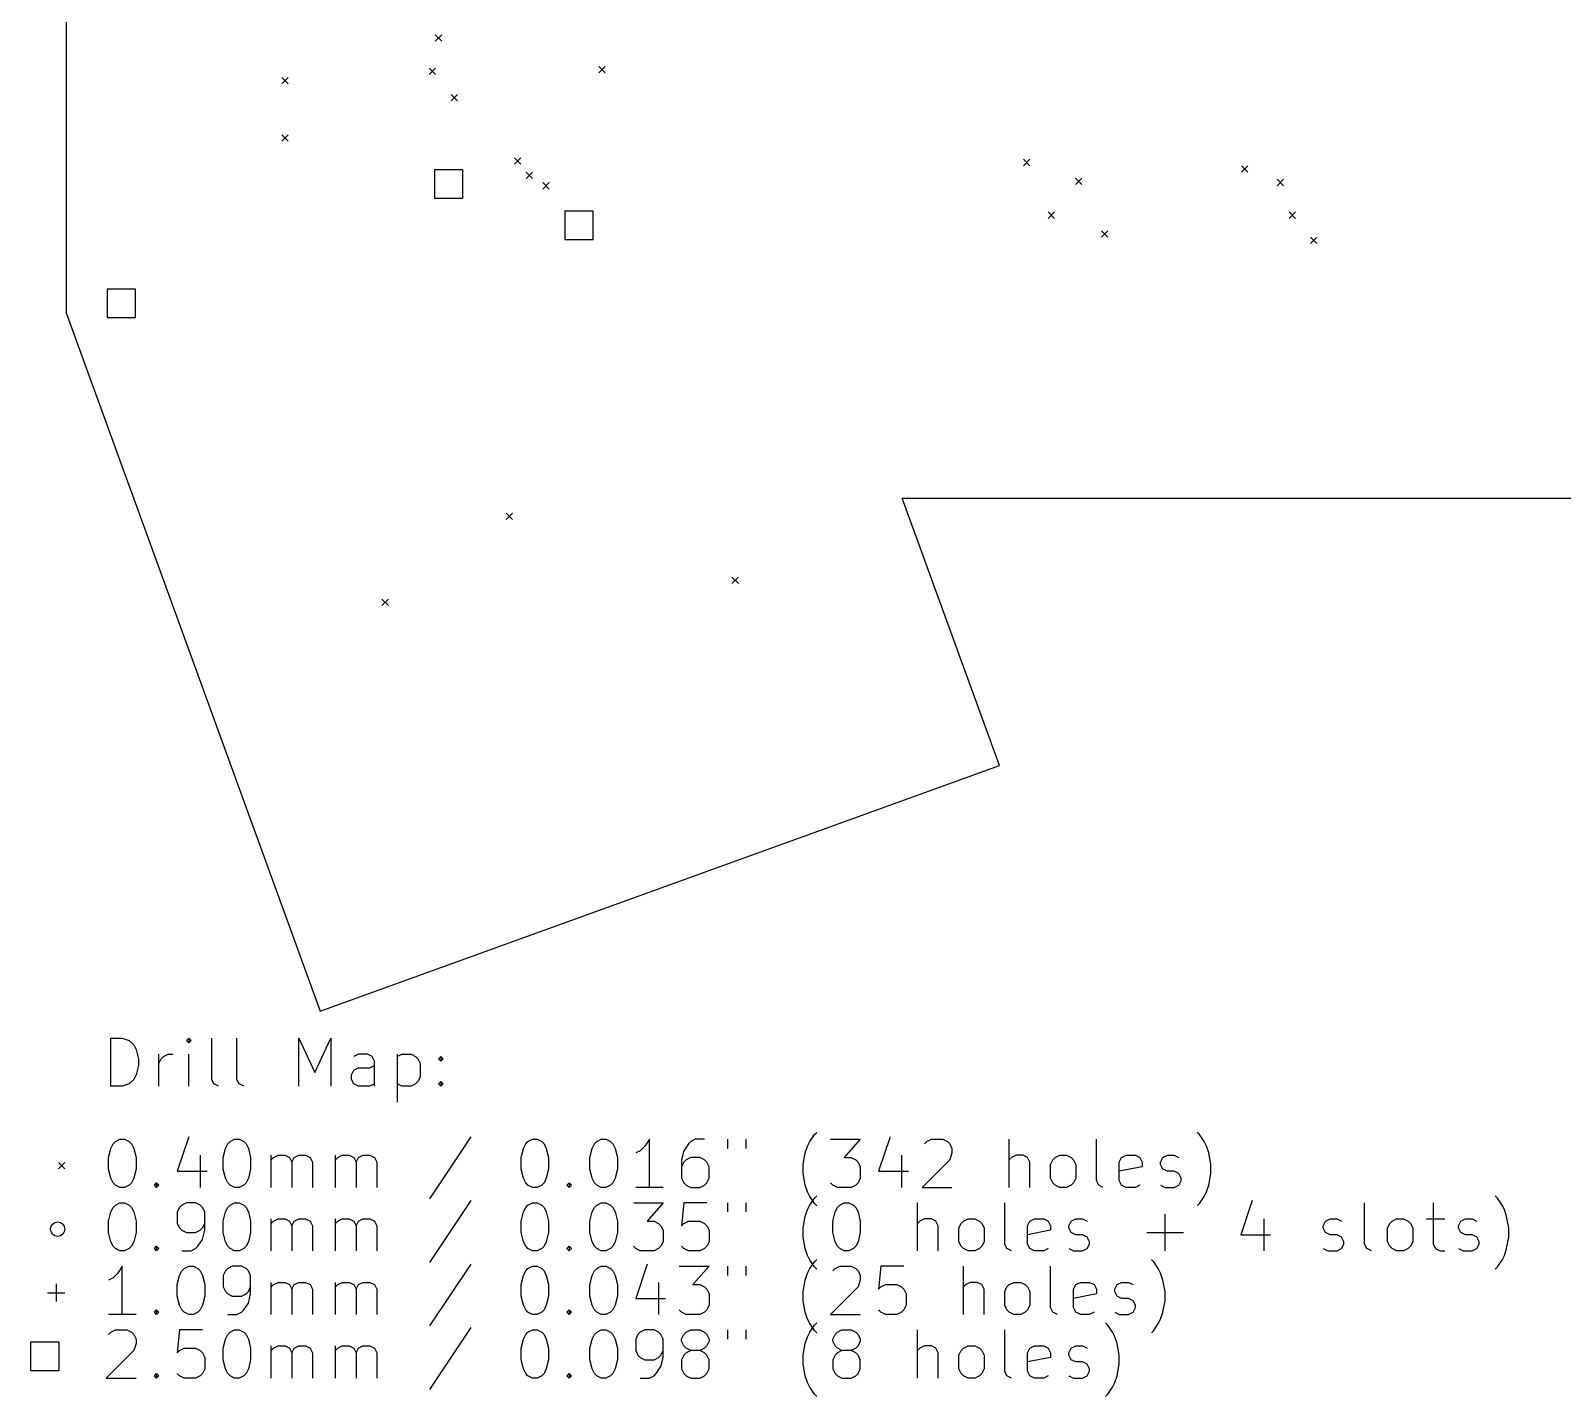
# Model space of a CAD drawing. Extents: x 199 to 391, y -185 to -14.
# Drawn here: x 199.2 to 294.6, y -184.6 to -99.5 of the extents above; entities that cross this region are included whole.
import ezdxf

# ---------------------------------------------------------------- set-up
doc = ezdxf.new("R2010")
doc.units = 0
doc.layers.add('BLACK', color=7, linetype='CONTINUOUS')

msp = doc.modelspace()

# ---------------------------------------------------------------- linework, layer by layer
at = {"layer": 'BLACK', "linetype": 'CONTINUOUS'}
for p, q in [((201.375, -14.4), (201.375, -117.04)), ((224.388, -99.7087), (224.788, -100.109)), ((224.788, -99.7087), (224.388, -100.109)), ((223.999, -101.781), (224.399, -102.181)), ((224.399, -101.781), (223.999, -102.181)), ((234.572, -101.679), (234.972, -102.079)), ((234.972, -101.679), (234.572, -102.079)), ((214.826, -102.367), (215.226, -102.767)), ((215.226, -102.367), (214.826, -102.767)), ((225.378, -103.431), (225.778, -103.831)), ((225.778, -103.431), (225.378, -103.831)), ((214.824, -105.947), (215.224, -106.347)), ((215.224, -105.947), (214.824, -106.347)), ((229.323, -107.376), (229.723, -107.776)), ((229.723, -107.376), (229.323, -107.776)), ((261.052, -107.468), (261.452, -107.868)), ((261.452, -107.468), (261.052, -107.868)), ((274.628, -107.877), (275.028, -108.277)), ((275.028, -107.877), (274.628, -108.277)), ((226.097, -108.128), (224.329, -108.128)), ((224.329, -108.128), (224.329, -109.896)), ((226.097, -109.896), (226.097, -108.128)), ((230.048, -108.259), (230.448, -108.659)), ((230.448, -108.259), (230.048, -108.659)), ((264.29, -108.639), (264.69, -109.039)), ((264.69, -108.639), (264.29, -109.039)), ((276.863, -108.715), (277.263, -109.115)), ((277.263, -108.715), (276.863, -109.115)), ((231.092, -108.918), (231.492, -109.318)), ((231.492, -108.918), (231.092, -109.318)), ((224.329, -109.896), (226.097, -109.896)), ((234.221, -110.698), (232.453, -110.698)), ((232.453, -110.698), (232.453, -112.466)), ((234.221, -112.466), (234.221, -110.698)), ((262.588, -110.747), (262.988, -111.147)), ((262.988, -110.747), (262.588, -111.147)), ((277.6, -110.747), (278, -111.147)), ((278, -110.747), (277.6, -111.147)), ((232.453, -112.466), (234.221, -112.466)), ((265.914, -111.918), (266.314, -112.318)), ((266.314, -111.918), (265.914, -112.318)), ((278.942, -112.318), (279.342, -112.718)), ((279.342, -112.318), (278.942, -112.718)), ((205.706, -115.55), (203.938, -115.55)), ((203.938, -115.55), (203.938, -117.318)), ((205.706, -117.318), (205.706, -115.55)), ((201.375, -117.04), (217.213, -160.545)), ((203.938, -117.318), (205.706, -117.318)), ((259.544, -145.248), (253.48, -128.588)), ((253.48, -128.588), (390.55, -128.588)), ((228.806, -129.518), (229.206, -129.918)), ((229.206, -129.518), (228.806, -129.918)), ((242.878, -133.506), (243.278, -133.906)), ((243.278, -133.506), (242.878, -133.906)), ((221.061, -134.879), (221.461, -135.279)), ((221.461, -134.879), (221.061, -135.279)), ((217.213, -160.545), (259.544, -145.248)), ((204.164, -165.227), (204.164, -162.227)), ((204.164, -162.227), (204.879, -162.227)), ((204.879, -162.227), (205.307, -162.37)), ((209.021, -162.227), (208.879, -162.37)), ((209.164, -162.37), (209.021, -162.227)), ((209.021, -162.227), (209.021, -162.513)), ((210.45, -164.799), (210.45, -162.227)), ((212.021, -164.799), (212.021, -162.227)), ((215.879, -165.227), (215.879, -162.227)), ((215.879, -162.227), (216.879, -164.37)), ((216.879, -164.37), (217.879, -162.227)), ((217.879, -162.227), (217.879, -165.227)), ((205.307, -162.37), (205.593, -162.656)), ((205.593, -162.656), (205.736, -162.941)), ((205.736, -162.941), (205.879, -163.513)), ((207.164, -165.227), (207.164, -163.227)), ((207.45, -163.37), (207.736, -163.227)), ((207.736, -163.227), (208.021, -163.227)), ((208.879, -162.37), (209.021, -162.513)), ((209.021, -162.513), (209.164, -162.37)), ((209.021, -165.227), (209.021, -163.227)), ((219.593, -163.227), (219.307, -163.37)), ((220.164, -163.227), (219.593, -163.227)), ((220.45, -163.37), (220.164, -163.227)), ((222.021, -163.227), (222.021, -166.227)), ((222.021, -163.37), (222.307, -163.227)), ((222.307, -163.227), (222.879, -163.227)), ((222.879, -163.227), (223.164, -163.37)), ((205.879, -163.941), (205.736, -164.513)), ((205.879, -163.513), (205.879, -163.941)), ((207.164, -163.799), (207.307, -163.513)), ((207.307, -163.513), (207.45, -163.37)), ((219.307, -164.227), (219.593, -164.084)), ((219.593, -164.084), (220.307, -164.084)), ((220.307, -164.084), (220.593, -163.941)), ((220.593, -163.656), (220.45, -163.37)), ((220.593, -165.227), (220.593, -163.656)), ((223.164, -163.37), (223.307, -163.513)), ((223.307, -163.513), (223.45, -163.799)), ((223.45, -163.799), (223.45, -164.656)), ((224.593, -163.513), (224.736, -163.37)), ((224.736, -163.656), (224.593, -163.513)), ((224.736, -163.37), (224.879, -163.513)), ((224.736, -163.37), (224.736, -163.656)), ((224.879, -163.513), (224.736, -163.656)), ((205.307, -165.084), (204.879, -165.227)), ((205.593, -164.799), (205.307, -165.084)), ((205.736, -164.513), (205.593, -164.799)), ((210.593, -165.084), (210.45, -164.799)), ((210.879, -165.227), (210.593, -165.084)), ((212.164, -165.084), (212.021, -164.799)), ((212.45, -165.227), (212.164, -165.084)), ((219.164, -164.513), (219.307, -164.227)), ((219.164, -164.799), (219.164, -164.513)), ((219.307, -165.084), (219.164, -164.799)), ((219.593, -165.227), (219.307, -165.084)), ((220.593, -165.084), (220.307, -165.227)), ((222.307, -165.227), (222.021, -165.084)), ((223.164, -165.084), (222.879, -165.227)), ((223.307, -164.941), (223.164, -165.084)), ((223.45, -164.656), (223.307, -164.941)), ((224.593, -165.084), (224.736, -164.941)), ((224.736, -165.227), (224.593, -165.084)), ((224.736, -164.941), (224.879, -165.084)), ((224.736, -164.941), (224.736, -165.227)), ((224.879, -165.084), (224.736, -165.227)), ((204.879, -165.227), (204.164, -165.227)), ((220.307, -165.227), (219.593, -165.227)), ((222.879, -165.227), (222.307, -165.227)), ((204.164, -169.099), (204.307, -168.813)), ((204.307, -168.813), (204.45, -168.67)), ((204.45, -168.67), (204.736, -168.527)), ((204.736, -168.527), (205.021, -168.527)), ((205.021, -168.527), (205.307, -168.67)), ((205.307, -168.67), (205.45, -168.813)), ((205.45, -168.813), (205.593, -169.099)), ((209.021, -168.384), (208.307, -170.527)), ((211.307, -169.099), (211.45, -168.813)), ((211.45, -168.813), (211.593, -168.67)), ((211.593, -168.67), (211.879, -168.527)), ((211.879, -168.527), (212.164, -168.527)), ((212.164, -168.527), (212.45, -168.67)), ((212.45, -168.67), (212.593, -168.813)), ((212.593, -168.813), (212.736, -169.099)), ((226.593, -168.384), (224.021, -172.241)), ((229.879, -169.099), (230.021, -168.813)), ((230.021, -168.813), (230.164, -168.67)), ((230.164, -168.67), (230.45, -168.527)), ((230.45, -168.527), (230.736, -168.527)), ((230.736, -168.527), (231.021, -168.67)), ((231.021, -168.67), (231.164, -168.813)), ((231.164, -168.813), (231.307, -169.099)), ((234.164, -169.099), (234.307, -168.813)), ((234.307, -168.813), (234.45, -168.67)), ((234.45, -168.67), (234.736, -168.527)), ((234.736, -168.527), (235.021, -168.527)), ((235.021, -168.527), (235.307, -168.67)), ((235.307, -168.67), (235.45, -168.813)), ((235.45, -168.813), (235.593, -169.099)), ((237.45, -168.956), (237.164, -169.241)), ((237.736, -168.527), (237.45, -168.956)), ((237.736, -171.527), (237.736, -168.527)), ((240.164, -168.813), (239.879, -169.241)), ((240.307, -168.67), (240.164, -168.813)), ((240.593, -168.527), (240.307, -168.67)), ((241.164, -168.527), (240.593, -168.527)), ((242.593, -168.527), (242.593, -169.099)), ((243.736, -168.527), (243.736, -169.099)), ((247.45, -169.384), (247.593, -168.956)), ((247.593, -168.956), (247.736, -168.67)), ((247.736, -168.67), (248.021, -168.241)), ((248.021, -168.241), (248.164, -168.099)), ((249.021, -168.527), (250.879, -168.527)), ((250.879, -168.527), (249.879, -169.67)), ((252.736, -168.384), (252.021, -170.527)), ((254.879, -168.813), (255.021, -168.67)), ((255.021, -168.67), (255.307, -168.527)), ((255.307, -168.527), (256.021, -168.527)), ((256.021, -168.527), (256.307, -168.67)), ((256.307, -168.67), (256.45, -168.813)), ((256.45, -168.813), (256.593, -169.099)), ((260.164, -171.527), (260.164, -168.527)), ((265.593, -171.099), (265.593, -168.527)), ((272.021, -168.241), (271.879, -168.099)), ((272.307, -168.67), (272.021, -168.241)), ((272.45, -168.956), (272.307, -168.67)), ((272.593, -169.384), (272.45, -168.956)), ((204.021, -169.67), (204.164, -169.099)), ((204.021, -170.384), (204.021, -169.67)), ((205.593, -169.099), (205.736, -169.67)), ((205.736, -169.67), (205.736, -170.384)), ((209.736, -169.527), (209.736, -171.527)), ((211.164, -169.67), (211.307, -169.099)), ((211.164, -170.384), (211.164, -169.67)), ((212.736, -169.099), (212.879, -169.67)), ((212.879, -169.67), (212.879, -170.384)), ((214.164, -171.527), (214.164, -169.527)), ((214.164, -169.813), (214.307, -169.67)), ((214.307, -169.67), (214.593, -169.527)), ((214.593, -169.527), (215.021, -169.527)), ((215.021, -169.527), (215.307, -169.67)), ((215.307, -169.67), (215.45, -169.956)), ((215.45, -169.956), (215.593, -169.67)), ((215.593, -169.67), (215.879, -169.527)), ((215.879, -169.527), (216.307, -169.527)), ((216.307, -169.527), (216.593, -169.67)), ((216.593, -169.67), (216.736, -169.956)), ((218.164, -171.527), (218.164, -169.527)), ((218.164, -169.813), (218.307, -169.67)), ((218.307, -169.67), (218.593, -169.527)), ((218.593, -169.527), (219.021, -169.527)), ((219.021, -169.527), (219.307, -169.67)), ((219.307, -169.67), (219.45, -169.956)), ((219.45, -169.956), (219.593, -169.67)), ((219.593, -169.67), (219.879, -169.527)), ((219.879, -169.527), (220.307, -169.527)), ((220.307, -169.527), (220.593, -169.67)), ((220.593, -169.67), (220.736, -169.956)), ((229.736, -169.67), (229.879, -169.099)), ((229.736, -170.384), (229.736, -169.67)), ((231.307, -169.099), (231.45, -169.67)), ((231.45, -169.67), (231.45, -170.384)), ((234.021, -169.67), (234.164, -169.099)), ((234.021, -170.384), (234.021, -169.67)), ((235.593, -169.099), (235.736, -169.67)), ((235.736, -169.67), (235.736, -170.384)), ((237.164, -169.241), (236.879, -169.384)), ((239.879, -169.241), (239.736, -169.813)), ((239.736, -169.813), (239.736, -170.956)), ((240.021, -169.813), (239.879, -169.956)), ((240.307, -169.67), (240.021, -169.813)), ((240.879, -169.67), (240.307, -169.67)), ((241.164, -169.813), (240.879, -169.67)), ((241.307, -169.956), (241.164, -169.813)), ((247.307, -170.099), (247.45, -169.384)), ((249.879, -169.67), (250.307, -169.67)), ((250.307, -169.67), (250.593, -169.813)), ((250.593, -169.813), (250.736, -169.956)), ((253.45, -169.527), (253.45, -171.527)), ((256.45, -169.813), (254.736, -171.527)), ((256.593, -169.384), (256.45, -169.813)), ((256.593, -169.099), (256.593, -169.384)), ((260.307, -169.67), (260.164, -169.813)), ((260.593, -169.527), (260.307, -169.67)), ((261.021, -169.527), (260.593, -169.527)), ((261.307, -169.67), (261.021, -169.527)), ((261.45, -169.956), (261.307, -169.67)), ((262.736, -170.099), (262.879, -169.813)), ((262.879, -169.813), (263.021, -169.67)), ((263.021, -169.67), (263.307, -169.527)), ((263.307, -169.527), (263.736, -169.527)), ((263.736, -169.527), (264.021, -169.67)), ((264.021, -169.67), (264.164, -169.813)), ((264.164, -169.813), (264.307, -170.099)), ((267.021, -169.956), (267.164, -169.67)), ((267.164, -169.67), (267.45, -169.527)), ((267.45, -169.527), (268.021, -169.527)), ((268.021, -169.527), (268.307, -169.67)), ((268.307, -169.67), (268.45, -169.956)), ((269.593, -169.956), (269.736, -169.67)), ((269.736, -169.67), (270.021, -169.527)), ((270.021, -169.527), (270.45, -169.527)), ((270.45, -169.527), (270.736, -169.67)), ((272.736, -170.099), (272.593, -169.384)), ((200.9, -169.97), (201.3, -170.37)), ((201.3, -169.97), (200.9, -170.37)), ((204.164, -170.956), (204.021, -170.384)), ((205.736, -170.384), (205.593, -170.956)), ((208.307, -170.527), (210.164, -170.527)), ((211.307, -170.956), (211.164, -170.384)), ((212.879, -170.384), (212.736, -170.956)), ((215.45, -169.956), (215.45, -171.527)), ((216.736, -169.956), (216.736, -171.527)), ((219.45, -169.956), (219.45, -171.527)), ((220.736, -169.956), (220.736, -171.527)), ((229.879, -170.956), (229.736, -170.384)), ((231.45, -170.384), (231.307, -170.956)), ((234.164, -170.956), (234.021, -170.384)), ((235.736, -170.384), (235.593, -170.956)), ((239.879, -169.956), (239.736, -170.241)), ((241.45, -170.241), (241.307, -169.956)), ((241.45, -170.956), (241.45, -170.241)), ((247.307, -170.67), (247.307, -170.099)), ((247.45, -171.384), (247.307, -170.67)), ((250.736, -169.956), (250.879, -170.241)), ((250.879, -170.241), (250.879, -170.956)), ((252.021, -170.527), (253.879, -170.527)), ((261.45, -171.527), (261.45, -169.956)), ((262.736, -170.956), (262.736, -170.099)), ((264.307, -170.099), (264.307, -170.956)), ((267.021, -171.099), (267.021, -169.956)), ((268.45, -170.241), (267.021, -170.527)), ((268.45, -169.956), (268.45, -170.241)), ((269.593, -170.099), (269.593, -169.956)), ((269.736, -170.384), (269.593, -170.099)), ((270.021, -170.527), (269.736, -170.384)), ((270.45, -170.527), (270.021, -170.527)), ((270.736, -170.67), (270.45, -170.527)), ((270.879, -170.956), (270.736, -170.67)), ((272.593, -171.384), (272.736, -170.67)), ((272.736, -170.67), (272.736, -170.099)), ((204.307, -171.241), (204.164, -170.956)), ((204.45, -171.384), (204.307, -171.241)), ((204.736, -171.527), (204.45, -171.384)), ((205.021, -171.527), (204.736, -171.527)), ((205.307, -171.384), (205.021, -171.527)), ((205.45, -171.241), (205.307, -171.384)), ((205.593, -170.956), (205.45, -171.241)), ((206.879, -171.384), (207.021, -171.241)), ((207.021, -171.527), (206.879, -171.384)), ((207.021, -171.241), (207.164, -171.384)), ((207.021, -171.241), (207.021, -171.527)), ((207.164, -171.384), (207.021, -171.527)), ((211.45, -171.241), (211.307, -170.956)), ((211.593, -171.384), (211.45, -171.241)), ((211.879, -171.527), (211.593, -171.384)), ((212.164, -171.527), (211.879, -171.527)), ((212.45, -171.384), (212.164, -171.527)), ((212.593, -171.241), (212.45, -171.384)), ((212.736, -170.956), (212.593, -171.241)), ((230.021, -171.241), (229.879, -170.956)), ((230.164, -171.384), (230.021, -171.241)), ((230.45, -171.527), (230.164, -171.384)), ((230.736, -171.527), (230.45, -171.527)), ((231.021, -171.384), (230.736, -171.527)), ((231.164, -171.241), (231.021, -171.384)), ((231.307, -170.956), (231.164, -171.241)), ((232.593, -171.384), (232.736, -171.241)), ((232.736, -171.527), (232.593, -171.384)), ((232.736, -171.241), (232.879, -171.384)), ((232.736, -171.241), (232.736, -171.527)), ((232.879, -171.384), (232.736, -171.527)), ((234.307, -171.241), (234.164, -170.956)), ((234.45, -171.384), (234.307, -171.241)), ((234.736, -171.527), (234.45, -171.384)), ((235.021, -171.527), (234.736, -171.527)), ((235.307, -171.384), (235.021, -171.527)), ((235.45, -171.241), (235.307, -171.384)), ((235.593, -170.956), (235.45, -171.241)), ((238.593, -171.527), (236.879, -171.527)), ((239.736, -170.956), (239.879, -171.241)), ((239.879, -171.241), (240.021, -171.384)), ((240.021, -171.384), (240.307, -171.527)), ((240.307, -171.527), (240.879, -171.527)), ((240.879, -171.527), (241.164, -171.384)), ((241.164, -171.384), (241.307, -171.241)), ((241.307, -171.241), (241.45, -170.956)), ((247.593, -171.813), (247.45, -171.384)), ((247.736, -172.099), (247.593, -171.813)), ((249.164, -171.384), (249.021, -171.241)), ((249.45, -171.527), (249.164, -171.384)), ((250.307, -171.527), (249.45, -171.527)), ((250.593, -171.384), (250.307, -171.527)), ((250.736, -171.241), (250.593, -171.384)), ((250.879, -170.956), (250.736, -171.241)), ((254.736, -171.527), (256.593, -171.527)), ((262.879, -171.241), (262.736, -170.956)), ((263.021, -171.384), (262.879, -171.241)), ((263.307, -171.527), (263.021, -171.384)), ((263.736, -171.527), (263.307, -171.527)), ((264.021, -171.384), (263.736, -171.527)), ((264.164, -171.241), (264.021, -171.384)), ((264.307, -170.956), (264.164, -171.241)), ((265.736, -171.384), (265.593, -171.099)), ((266.021, -171.527), (265.736, -171.384)), ((267.164, -171.384), (267.021, -171.099)), ((267.45, -171.527), (267.164, -171.384)), ((268.021, -171.527), (267.45, -171.527)), ((268.307, -171.384), (268.021, -171.527)), ((269.593, -171.384), (269.879, -171.527)), ((269.879, -171.527), (270.45, -171.527)), ((270.45, -171.527), (270.736, -171.384)), ((270.736, -171.384), (270.879, -171.099)), ((270.879, -171.099), (270.879, -170.956)), ((272.307, -172.099), (272.45, -171.813)), ((272.45, -171.813), (272.593, -171.384)), ((204.164, -173.059), (204.307, -172.773)), ((204.307, -172.773), (204.45, -172.63)), ((204.45, -172.63), (204.736, -172.487)), ((204.736, -172.487), (205.021, -172.487)), ((205.021, -172.487), (205.307, -172.63)), ((205.307, -172.63), (205.45, -172.773)), ((205.45, -172.773), (205.593, -173.059)), ((208.45, -172.773), (208.307, -173.059)), ((208.593, -172.63), (208.45, -172.773)), ((208.879, -172.487), (208.593, -172.63)), ((209.45, -172.487), (208.879, -172.487)), ((209.736, -172.63), (209.45, -172.487)), ((209.879, -172.773), (209.736, -172.63)), ((210.021, -173.059), (209.879, -172.773)), ((211.307, -173.059), (211.45, -172.773)), ((211.45, -172.773), (211.593, -172.63)), ((211.593, -172.63), (211.879, -172.487)), ((211.879, -172.487), (212.164, -172.487)), ((212.164, -172.487), (212.45, -172.63)), ((212.45, -172.63), (212.593, -172.773)), ((212.593, -172.773), (212.736, -173.059)), ((226.593, -172.344), (224.021, -176.201)), ((229.879, -173.059), (230.021, -172.773)), ((230.021, -172.773), (230.164, -172.63)), ((230.164, -172.63), (230.45, -172.487)), ((230.45, -172.487), (230.736, -172.487)), ((230.736, -172.487), (231.021, -172.63)), ((231.021, -172.63), (231.164, -172.773)), ((231.164, -172.773), (231.307, -173.059)), ((234.164, -173.059), (234.307, -172.773)), ((234.307, -172.773), (234.45, -172.63)), ((234.45, -172.63), (234.736, -172.487)), ((234.736, -172.487), (235.021, -172.487)), ((235.021, -172.487), (235.307, -172.63)), ((235.307, -172.63), (235.45, -172.773)), ((235.45, -172.773), (235.593, -173.059)), ((236.736, -172.487), (238.593, -172.487)), ((238.593, -172.487), (237.593, -173.63)), ((239.879, -172.487), (239.736, -173.916)), ((241.307, -172.487), (239.879, -172.487)), ((242.593, -172.487), (242.593, -173.059)), ((243.736, -172.487), (243.736, -173.059)), ((247.593, -172.916), (247.736, -172.63)), ((248.021, -172.527), (247.736, -172.099)), ((247.736, -172.63), (248.021, -172.201)), ((248.021, -172.201), (248.164, -172.059)), ((248.164, -172.67), (248.021, -172.527)), ((249.307, -173.059), (249.45, -172.773)), ((249.45, -172.773), (249.593, -172.63)), ((249.593, -172.63), (249.879, -172.487)), ((249.879, -172.487), (250.164, -172.487)), ((250.164, -172.487), (250.45, -172.63)), ((250.45, -172.63), (250.593, -172.773)), ((250.593, -172.773), (250.736, -173.059)), ((254.45, -175.487), (254.45, -172.487)), ((259.879, -175.059), (259.879, -172.487)), ((271.879, -172.67), (272.021, -172.527)), ((272.021, -172.527), (272.307, -172.099)), ((275.307, -172.344), (274.593, -174.487)), ((282.307, -175.059), (282.307, -172.487)), ((286.593, -172.487), (286.593, -175.059)), ((290.593, -172.201), (290.45, -172.059)), ((290.879, -172.63), (290.593, -172.201)), ((291.021, -172.916), (290.879, -172.63)), ((204.021, -173.63), (204.164, -173.059)), ((204.021, -174.344), (204.021, -173.63)), ((205.593, -173.059), (205.736, -173.63)), ((205.736, -173.63), (205.736, -174.344)), ((208.307, -173.059), (208.307, -173.773)), ((210.021, -174.201), (210.021, -173.059)), ((211.164, -173.63), (211.307, -173.059)), ((211.164, -174.344), (211.164, -173.63)), ((212.736, -173.059), (212.879, -173.63)), ((212.879, -173.63), (212.879, -174.344)), ((214.164, -175.487), (214.164, -173.487)), ((214.164, -173.773), (214.307, -173.63)), ((214.307, -173.63), (214.593, -173.487)), ((214.593, -173.487), (215.021, -173.487)), ((215.021, -173.487), (215.307, -173.63)), ((215.307, -173.63), (215.45, -173.916)), ((215.45, -173.916), (215.593, -173.63)), ((215.593, -173.63), (215.879, -173.487)), ((215.879, -173.487), (216.307, -173.487)), ((216.307, -173.487), (216.593, -173.63)), ((216.593, -173.63), (216.736, -173.916)), ((218.164, -175.487), (218.164, -173.487)), ((218.164, -173.773), (218.307, -173.63)), ((218.307, -173.63), (218.593, -173.487)), ((218.593, -173.487), (219.021, -173.487)), ((219.021, -173.487), (219.307, -173.63)), ((219.307, -173.63), (219.45, -173.916)), ((219.45, -173.916), (219.593, -173.63)), ((219.593, -173.63), (219.879, -173.487)), ((219.879, -173.487), (220.307, -173.487)), ((220.307, -173.487), (220.593, -173.63)), ((220.593, -173.63), (220.736, -173.916)), ((229.736, -173.63), (229.879, -173.059)), ((229.736, -174.344), (229.736, -173.63)), ((231.307, -173.059), (231.45, -173.63)), ((231.45, -173.63), (231.45, -174.344)), ((234.021, -173.63), (234.164, -173.059)), ((234.021, -174.344), (234.021, -173.63)), ((235.593, -173.059), (235.736, -173.63)), ((235.736, -173.63), (235.736, -174.344)), ((237.593, -173.63), (238.021, -173.63)), ((238.021, -173.63), (238.307, -173.773)), ((239.879, -173.773), (240.164, -173.63)), ((240.164, -173.63), (240.879, -173.63)), ((240.879, -173.63), (241.164, -173.773)), ((247.307, -174.059), (247.45, -173.344)), ((247.45, -173.344), (247.593, -172.916)), ((249.164, -173.63), (249.307, -173.059)), ((249.164, -174.344), (249.164, -173.63)), ((250.736, -173.059), (250.879, -173.63)), ((250.879, -173.63), (250.879, -174.344)), ((254.593, -173.63), (254.45, -173.773)), ((254.879, -173.487), (254.593, -173.63)), ((255.307, -173.487), (254.879, -173.487)), ((255.593, -173.63), (255.307, -173.487)), ((255.736, -173.916), (255.593, -173.63)), ((257.164, -173.773), (257.307, -173.63)), ((257.307, -173.63), (257.593, -173.487)), ((257.593, -173.487), (258.021, -173.487)), ((258.021, -173.487), (258.307, -173.63)), ((258.307, -173.63), (258.45, -173.773)), ((261.307, -173.916), (261.45, -173.63)), ((261.45, -173.63), (261.736, -173.487)), ((261.736, -173.487), (262.307, -173.487)), ((262.307, -173.487), (262.593, -173.63)), ((262.593, -173.63), (262.736, -173.916)), ((263.879, -173.916), (264.021, -173.63)), ((264.021, -173.63), (264.307, -173.487)), ((264.307, -173.487), (264.736, -173.487)), ((264.736, -173.487), (265.021, -173.63)), ((269.879, -175.487), (269.879, -173.201)), ((276.021, -173.487), (276.021, -175.487)), ((279.736, -173.916), (279.879, -173.63)), ((279.879, -173.63), (280.164, -173.487)), ((280.164, -173.487), (280.593, -173.487)), ((280.593, -173.487), (280.879, -173.63)), ((283.879, -173.773), (284.021, -173.63)), ((284.021, -173.63), (284.307, -173.487)), ((284.307, -173.487), (284.736, -173.487)), ((284.736, -173.487), (285.021, -173.63)), ((285.021, -173.63), (285.164, -173.773)), ((286.164, -173.487), (287.307, -173.487)), ((288.164, -173.916), (288.307, -173.63)), ((288.307, -173.63), (288.593, -173.487)), ((288.593, -173.487), (289.021, -173.487)), ((289.021, -173.487), (289.307, -173.63)), ((291.164, -173.344), (291.021, -172.916)), ((291.307, -174.059), (291.164, -173.344)), ((204.164, -174.916), (204.021, -174.344)), ((205.736, -174.344), (205.593, -174.916)), ((208.307, -173.773), (208.45, -174.059)), ((208.45, -174.059), (208.593, -174.201)), ((208.593, -174.201), (208.879, -174.344)), ((208.879, -174.344), (209.45, -174.344)), ((209.45, -174.344), (209.736, -174.201)), ((209.736, -174.201), (209.879, -174.059)), ((209.879, -174.059), (210.021, -173.773)), ((209.879, -174.773), (210.021, -174.201)), ((211.307, -174.916), (211.164, -174.344)), ((212.879, -174.344), (212.736, -174.916)), ((215.45, -173.916), (215.45, -175.487)), ((216.736, -173.916), (216.736, -175.487)), ((219.45, -173.916), (219.45, -175.487)), ((220.736, -173.916), (220.736, -175.487)), ((229.879, -174.916), (229.736, -174.344)), ((231.45, -174.344), (231.307, -174.916)), ((234.164, -174.916), (234.021, -174.344)), ((235.736, -174.344), (235.593, -174.916)), ((238.307, -173.773), (238.45, -173.916)), ((238.45, -173.916), (238.593, -174.201)), ((238.593, -174.201), (238.593, -174.916)), ((239.736, -173.916), (239.879, -173.773)), ((241.164, -173.773), (241.307, -173.916)), ((241.307, -173.916), (241.45, -174.201)), ((241.45, -174.201), (241.45, -174.916)), ((247.307, -174.63), (247.307, -174.059)), ((247.45, -175.344), (247.307, -174.63)), ((249.307, -174.916), (249.164, -174.344)), ((250.879, -174.344), (250.736, -174.916)), ((255.736, -175.487), (255.736, -173.916)), ((257.021, -174.059), (257.164, -173.773)), ((257.021, -174.916), (257.021, -174.059)), ((258.45, -173.773), (258.593, -174.059)), ((258.593, -174.059), (258.593, -174.916)), ((261.307, -175.059), (261.307, -173.916)), ((262.736, -174.201), (261.307, -174.487)), ((262.736, -173.916), (262.736, -174.201)), ((263.879, -174.059), (263.879, -173.916)), ((264.021, -174.344), (263.879, -174.059)), ((264.307, -174.487), (264.021, -174.344)), ((264.736, -174.487), (264.307, -174.487)), ((265.021, -174.63), (264.736, -174.487)), ((265.164, -174.916), (265.021, -174.63)), ((268.736, -174.344), (271.021, -174.344)), ((274.593, -174.487), (276.45, -174.487)), ((279.736, -174.059), (279.736, -173.916)), ((279.879, -174.344), (279.736, -174.059)), ((280.164, -174.487), (279.879, -174.344)), ((280.593, -174.487), (280.164, -174.487)), ((280.879, -174.63), (280.593, -174.487)), ((281.021, -174.916), (280.879, -174.63)), ((283.736, -174.059), (283.879, -173.773)), ((283.736, -174.916), (283.736, -174.059)), ((285.164, -173.773), (285.307, -174.059)), ((285.307, -174.059), (285.307, -174.916)), ((288.164, -174.059), (288.164, -173.916)), ((288.307, -174.344), (288.164, -174.059)), ((288.593, -174.487), (288.307, -174.344)), ((289.021, -174.487), (288.593, -174.487)), ((289.307, -174.63), (289.021, -174.487)), ((289.45, -174.916), (289.307, -174.63)), ((291.164, -175.344), (291.307, -174.63)), ((291.307, -174.63), (291.307, -174.059)), ((204.307, -175.201), (204.164, -174.916)), ((204.45, -175.344), (204.307, -175.201)), ((204.736, -175.487), (204.45, -175.344)), ((205.021, -175.487), (204.736, -175.487)), ((205.307, -175.344), (205.021, -175.487)), ((205.45, -175.201), (205.307, -175.344)), ((205.593, -174.916), (205.45, -175.201)), ((206.879, -175.344), (207.021, -175.201)), ((207.021, -175.487), (206.879, -175.344)), ((207.021, -175.201), (207.164, -175.344)), ((207.021, -175.201), (207.021, -175.487)), ((207.164, -175.344), (207.021, -175.487)), ((208.593, -175.487), (209.164, -175.487)), ((209.164, -175.487), (209.45, -175.344)), ((209.45, -175.344), (209.593, -175.201)), ((209.593, -175.201), (209.879, -174.773)), ((211.45, -175.201), (211.307, -174.916)), ((211.593, -175.344), (211.45, -175.201)), ((211.879, -175.487), (211.593, -175.344)), ((212.164, -175.487), (211.879, -175.487)), ((212.45, -175.344), (212.164, -175.487)), ((212.593, -175.201), (212.45, -175.344)), ((212.736, -174.916), (212.593, -175.201)), ((230.021, -175.201), (229.879, -174.916)), ((230.164, -175.344), (230.021, -175.201)), ((230.45, -175.487), (230.164, -175.344)), ((230.736, -175.487), (230.45, -175.487)), ((231.021, -175.344), (230.736, -175.487)), ((231.164, -175.201), (231.021, -175.344)), ((231.307, -174.916), (231.164, -175.201)), ((232.593, -175.344), (232.736, -175.201)), ((232.736, -175.487), (232.593, -175.344)), ((232.736, -175.201), (232.879, -175.344)), ((232.736, -175.201), (232.736, -175.487)), ((232.879, -175.344), (232.736, -175.487)), ((234.307, -175.201), (234.164, -174.916)), ((234.45, -175.344), (234.307, -175.201)), ((234.736, -175.487), (234.45, -175.344)), ((235.021, -175.487), (234.736, -175.487)), ((235.307, -175.344), (235.021, -175.487)), ((235.45, -175.201), (235.307, -175.344)), ((235.593, -174.916), (235.45, -175.201)), ((236.879, -175.344), (236.736, -175.201)), ((237.164, -175.487), (236.879, -175.344)), ((238.021, -175.487), (237.164, -175.487)), ((238.307, -175.344), (238.021, -175.487)), ((238.45, -175.201), (238.307, -175.344)), ((238.593, -174.916), (238.45, -175.201)), ((239.879, -175.344), (239.736, -175.201)), ((240.164, -175.487), (239.879, -175.344)), ((240.879, -175.487), (240.164, -175.487)), ((241.164, -175.344), (240.879, -175.487)), ((241.307, -175.201), (241.164, -175.344)), ((241.45, -174.916), (241.307, -175.201)), ((247.593, -175.773), (247.45, -175.344)), ((249.45, -175.201), (249.307, -174.916)), ((249.593, -175.344), (249.45, -175.201)), ((249.879, -175.487), (249.593, -175.344)), ((250.164, -175.487), (249.879, -175.487)), ((250.45, -175.344), (250.164, -175.487)), ((250.593, -175.201), (250.45, -175.344)), ((250.736, -174.916), (250.593, -175.201)), ((257.164, -175.201), (257.021, -174.916)), ((257.307, -175.344), (257.164, -175.201)), ((257.593, -175.487), (257.307, -175.344)), ((258.021, -175.487), (257.593, -175.487)), ((258.307, -175.344), (258.021, -175.487)), ((258.45, -175.201), (258.307, -175.344)), ((258.593, -174.916), (258.45, -175.201)), ((260.021, -175.344), (259.879, -175.059)), ((260.307, -175.487), (260.021, -175.344)), ((261.45, -175.344), (261.307, -175.059)), ((261.736, -175.487), (261.45, -175.344)), ((262.307, -175.487), (261.736, -175.487)), ((262.593, -175.344), (262.307, -175.487)), ((263.879, -175.344), (264.164, -175.487)), ((264.164, -175.487), (264.736, -175.487)), ((264.736, -175.487), (265.021, -175.344)), ((265.021, -175.344), (265.164, -175.059)), ((265.164, -175.059), (265.164, -174.916)), ((279.736, -175.344), (280.021, -175.487)), ((280.021, -175.487), (280.593, -175.487)), ((280.593, -175.487), (280.879, -175.344)), ((280.879, -175.344), (281.021, -175.059)), ((281.021, -175.059), (281.021, -174.916)), ((282.45, -175.344), (282.307, -175.059)), ((282.736, -175.487), (282.45, -175.344)), ((283.879, -175.201), (283.736, -174.916)), ((284.021, -175.344), (283.879, -175.201)), ((284.307, -175.487), (284.021, -175.344)), ((284.736, -175.487), (284.307, -175.487)), ((285.021, -175.344), (284.736, -175.487)), ((285.164, -175.201), (285.021, -175.344)), ((285.307, -174.916), (285.164, -175.201)), ((286.593, -175.059), (286.736, -175.344)), ((286.736, -175.344), (287.021, -175.487)), ((287.021, -175.487), (287.307, -175.487)), ((288.164, -175.344), (288.45, -175.487)), ((288.45, -175.487), (289.021, -175.487)), ((289.021, -175.487), (289.307, -175.344)), ((289.307, -175.344), (289.45, -175.059)), ((289.45, -175.059), (289.45, -174.916)), ((291.021, -175.773), (291.164, -175.344)), ((204.879, -176.447), (204.593, -176.876)), ((204.879, -179.447), (204.879, -176.447)), ((208.593, -176.733), (208.736, -176.59)), ((208.736, -176.59), (209.021, -176.447)), ((209.021, -176.447), (209.307, -176.447)), ((209.307, -176.447), (209.593, -176.59)), ((209.593, -176.59), (209.736, -176.733)), ((211.45, -176.59), (211.307, -176.733)), ((211.736, -176.447), (211.45, -176.59)), ((212.307, -176.447), (211.736, -176.447)), ((212.593, -176.59), (212.307, -176.447)), ((212.736, -176.733), (212.593, -176.59)), ((226.593, -176.304), (224.021, -180.161)), ((230.021, -176.733), (230.164, -176.59)), ((230.164, -176.59), (230.45, -176.447)), ((230.45, -176.447), (230.736, -176.447)), ((230.736, -176.447), (231.021, -176.59)), ((231.021, -176.59), (231.164, -176.733)), ((234.307, -176.733), (234.45, -176.59)), ((234.45, -176.59), (234.736, -176.447)), ((234.736, -176.447), (235.021, -176.447)), ((235.021, -176.447), (235.307, -176.59)), ((235.307, -176.59), (235.45, -176.733)), ((237.593, -176.304), (236.879, -178.447)), ((239.593, -176.447), (241.45, -176.447)), ((241.45, -176.447), (240.45, -177.59)), ((242.593, -176.447), (242.593, -177.019)), ((243.736, -176.447), (243.736, -177.019)), ((247.736, -176.059), (247.593, -175.773)), ((247.593, -176.876), (247.736, -176.59)), ((248.021, -176.487), (247.736, -176.059)), ((247.736, -176.59), (248.021, -176.161)), ((248.021, -176.161), (248.164, -176.019)), ((248.164, -176.63), (248.021, -176.487)), ((249.164, -176.733), (249.307, -176.59)), ((249.307, -176.59), (249.593, -176.447)), ((249.593, -176.447), (250.307, -176.447)), ((250.307, -176.447), (250.593, -176.59)), ((250.593, -176.59), (250.736, -176.733)), ((252.164, -176.447), (252.021, -177.876)), ((253.593, -176.447), (252.164, -176.447)), ((257.307, -179.447), (257.307, -176.447)), ((262.736, -179.019), (262.736, -176.447)), ((269.164, -176.161), (269.021, -176.019)), ((269.45, -176.59), (269.164, -176.161)), ((269.593, -176.876), (269.45, -176.59)), ((290.45, -176.63), (290.593, -176.487)), ((290.593, -176.487), (290.879, -176.059)), ((290.879, -176.059), (291.021, -175.773)), ((200.754, -177.544), (200.754, -178.636)), ((204.307, -177.161), (204.021, -177.304)), ((204.593, -176.876), (204.307, -177.161)), ((208.307, -177.59), (208.45, -177.019)), ((208.45, -177.019), (208.593, -176.733)), ((209.736, -176.733), (209.879, -177.019)), ((209.879, -177.019), (210.021, -177.59)), ((211.307, -176.733), (211.164, -177.019)), ((211.164, -177.019), (211.164, -177.733)), ((212.879, -177.019), (212.736, -176.733)), ((212.879, -178.161), (212.879, -177.019)), ((214.164, -179.447), (214.164, -177.447)), ((214.307, -177.59), (214.593, -177.447)), ((214.593, -177.447), (215.021, -177.447)), ((215.021, -177.447), (215.307, -177.59)), ((215.593, -177.59), (215.879, -177.447)), ((215.879, -177.447), (216.307, -177.447)), ((216.307, -177.447), (216.593, -177.59)), ((218.164, -179.447), (218.164, -177.447)), ((218.307, -177.59), (218.593, -177.447)), ((218.593, -177.447), (219.021, -177.447)), ((219.021, -177.447), (219.307, -177.59)), ((219.593, -177.59), (219.879, -177.447)), ((219.879, -177.447), (220.307, -177.447)), ((220.307, -177.447), (220.593, -177.59)), ((229.736, -177.59), (229.879, -177.019)), ((229.879, -177.019), (230.021, -176.733)), ((231.164, -176.733), (231.307, -177.019)), ((231.307, -177.019), (231.45, -177.59)), ((234.021, -177.59), (234.164, -177.019)), ((234.164, -177.019), (234.307, -176.733)), ((235.45, -176.733), (235.593, -177.019)), ((235.593, -177.019), (235.736, -177.59)), ((238.307, -177.447), (238.307, -179.447)), ((247.307, -178.019), (247.45, -177.304)), ((247.45, -177.304), (247.593, -176.876)), ((250.736, -176.733), (250.879, -177.019)), ((250.879, -177.304), (250.736, -177.733)), ((250.879, -177.019), (250.879, -177.304)), ((257.736, -177.447), (257.45, -177.59)), ((258.164, -177.447), (257.736, -177.447)), ((258.45, -177.59), (258.164, -177.447)), ((260.164, -177.59), (260.45, -177.447)), ((260.45, -177.447), (260.879, -177.447)), ((260.879, -177.447), (261.164, -177.59)), ((264.307, -177.59), (264.593, -177.447)), ((264.593, -177.447), (265.164, -177.447)), ((265.164, -177.447), (265.45, -177.59)), ((266.879, -177.59), (267.164, -177.447)), ((267.164, -177.447), (267.593, -177.447)), ((267.593, -177.447), (267.879, -177.59)), ((269.736, -177.304), (269.593, -176.876)), ((269.879, -178.019), (269.736, -177.304)), ((200.208, -178.09), (201.3, -178.09)), ((208.307, -178.304), (208.307, -177.59)), ((208.45, -178.876), (208.307, -178.304)), ((210.021, -178.304), (209.879, -178.876)), ((210.021, -177.59), (210.021, -178.304)), ((211.164, -177.733), (211.307, -178.019)), ((211.307, -178.019), (211.45, -178.161)), ((211.45, -178.161), (211.736, -178.304)), ((211.736, -178.304), (212.307, -178.304)), ((212.307, -178.304), (212.593, -178.161)), ((212.593, -178.161), (212.736, -178.019)), ((212.736, -178.019), (212.879, -177.733)), ((212.736, -178.733), (212.879, -178.161)), ((214.164, -177.733), (214.307, -177.59)), ((215.307, -177.59), (215.45, -177.876)), ((215.45, -177.876), (215.593, -177.59)), ((215.45, -177.876), (215.45, -179.447)), ((216.593, -177.59), (216.736, -177.876)), ((216.736, -177.876), (216.736, -179.447)), ((218.164, -177.733), (218.307, -177.59)), ((219.307, -177.59), (219.45, -177.876)), ((219.45, -177.876), (219.593, -177.59)), ((219.45, -177.876), (219.45, -179.447)), ((220.593, -177.59), (220.736, -177.876)), ((220.736, -177.876), (220.736, -179.447)), ((229.736, -178.304), (229.736, -177.59)), ((229.879, -178.876), (229.736, -178.304)), ((231.45, -178.304), (231.307, -178.876)), ((231.45, -177.59), (231.45, -178.304)), ((234.021, -178.304), (234.021, -177.59)), ((234.164, -178.876), (234.021, -178.304)), ((235.736, -178.304), (235.593, -178.876)), ((235.736, -177.59), (235.736, -178.304)), ((236.879, -178.447), (238.736, -178.447)), ((240.45, -177.59), (240.879, -177.59)), ((240.879, -177.59), (241.164, -177.733)), ((241.164, -177.733), (241.307, -177.876)), ((241.307, -177.876), (241.45, -178.161)), ((241.45, -178.161), (241.45, -178.876)), ((247.307, -178.59), (247.307, -178.019)), ((250.736, -177.733), (249.021, -179.447)), ((252.021, -177.876), (252.164, -177.733)), ((252.164, -177.733), (252.45, -177.59)), ((252.45, -177.59), (253.164, -177.59)), ((253.164, -177.59), (253.45, -177.733)), ((253.45, -177.733), (253.593, -177.876)), ((253.593, -177.876), (253.736, -178.161)), ((253.736, -178.161), (253.736, -178.876)), ((257.45, -177.59), (257.307, -177.733)), ((258.593, -177.876), (258.45, -177.59)), ((258.593, -179.447), (258.593, -177.876)), ((259.879, -178.019), (260.021, -177.733)), ((259.879, -178.876), (259.879, -178.019)), ((260.021, -177.733), (260.164, -177.59)), ((261.164, -177.59), (261.307, -177.733)), ((261.307, -177.733), (261.45, -178.019)), ((261.45, -178.019), (261.45, -178.876)), ((264.164, -177.876), (264.307, -177.59)), ((264.164, -179.019), (264.164, -177.876)), ((265.593, -178.161), (264.164, -178.447)), ((265.45, -177.59), (265.593, -177.876)), ((265.593, -177.876), (265.593, -178.161)), ((266.736, -177.876), (266.879, -177.59)), ((266.736, -178.019), (266.736, -177.876)), ((266.879, -178.304), (266.736, -178.019)), ((267.164, -178.447), (266.879, -178.304)), ((267.593, -178.447), (267.164, -178.447)), ((267.879, -178.59), (267.593, -178.447)), ((269.879, -178.59), (269.879, -178.019)), ((205.736, -179.447), (204.021, -179.447)), ((206.879, -179.304), (207.021, -179.161)), ((207.021, -179.447), (206.879, -179.304)), ((207.021, -179.161), (207.164, -179.304)), ((207.021, -179.161), (207.021, -179.447)), ((207.164, -179.304), (207.021, -179.447)), ((208.593, -179.161), (208.45, -178.876)), ((208.736, -179.304), (208.593, -179.161)), ((209.021, -179.447), (208.736, -179.304)), ((209.307, -179.447), (209.021, -179.447)), ((209.593, -179.304), (209.307, -179.447)), ((209.736, -179.161), (209.593, -179.304)), ((209.879, -178.876), (209.736, -179.161)), ((211.45, -179.447), (212.021, -179.447)), ((212.021, -179.447), (212.307, -179.304)), ((212.307, -179.304), (212.45, -179.161)), ((212.45, -179.161), (212.736, -178.733)), ((230.021, -179.161), (229.879, -178.876)), ((230.164, -179.304), (230.021, -179.161)), ((230.45, -179.447), (230.164, -179.304)), ((230.736, -179.447), (230.45, -179.447)), ((231.021, -179.304), (230.736, -179.447)), ((231.164, -179.161), (231.021, -179.304)), ((231.307, -178.876), (231.164, -179.161)), ((232.593, -179.304), (232.736, -179.161)), ((232.736, -179.447), (232.593, -179.304)), ((232.736, -179.161), (232.879, -179.304)), ((232.736, -179.161), (232.736, -179.447)), ((232.879, -179.304), (232.736, -179.447)), ((234.307, -179.161), (234.164, -178.876)), ((234.45, -179.304), (234.307, -179.161)), ((234.736, -179.447), (234.45, -179.304)), ((235.021, -179.447), (234.736, -179.447)), ((235.307, -179.304), (235.021, -179.447)), ((235.45, -179.161), (235.307, -179.304)), ((235.593, -178.876), (235.45, -179.161)), ((239.736, -179.304), (239.593, -179.161)), ((240.021, -179.447), (239.736, -179.304)), ((240.879, -179.447), (240.021, -179.447)), ((241.164, -179.304), (240.879, -179.447)), ((241.307, -179.161), (241.164, -179.304)), ((241.45, -178.876), (241.307, -179.161)), ((247.45, -179.304), (247.307, -178.59)), ((247.593, -179.733), (247.45, -179.304)), ((249.021, -179.447), (250.879, -179.447)), ((252.164, -179.304), (252.021, -179.161)), ((252.45, -179.447), (252.164, -179.304)), ((253.164, -179.447), (252.45, -179.447)), ((253.45, -179.304), (253.164, -179.447)), ((253.593, -179.161), (253.45, -179.304)), ((253.736, -178.876), (253.593, -179.161)), ((260.021, -179.161), (259.879, -178.876)), ((260.164, -179.304), (260.021, -179.161)), ((260.45, -179.447), (260.164, -179.304)), ((260.879, -179.447), (260.45, -179.447)), ((261.164, -179.304), (260.879, -179.447)), ((261.307, -179.161), (261.164, -179.304)), ((261.45, -178.876), (261.307, -179.161)), ((262.879, -179.304), (262.736, -179.019)), ((263.164, -179.447), (262.879, -179.304)), ((264.307, -179.304), (264.164, -179.019)), ((264.593, -179.447), (264.307, -179.304)), ((265.164, -179.447), (264.593, -179.447)), ((265.45, -179.304), (265.164, -179.447)), ((266.736, -179.304), (267.021, -179.447)), ((267.021, -179.447), (267.593, -179.447)), ((267.593, -179.447), (267.879, -179.304)), ((268.021, -178.876), (267.879, -178.59)), ((267.879, -179.304), (268.021, -179.019)), ((268.021, -179.019), (268.021, -178.876)), ((269.593, -179.733), (269.736, -179.304)), ((269.736, -179.304), (269.879, -178.59)), ((204.164, -180.55), (204.45, -180.407)), ((204.45, -180.407), (205.164, -180.407)), ((205.164, -180.407), (205.45, -180.55)), ((208.45, -180.407), (208.307, -181.836)), ((209.879, -180.407), (208.45, -180.407)), ((211.593, -180.55), (211.879, -180.407)), ((211.879, -180.407), (212.164, -180.407)), ((212.164, -180.407), (212.45, -180.55)), ((226.593, -180.264), (224.021, -184.121)), ((230.164, -180.55), (230.45, -180.407)), ((230.45, -180.407), (230.736, -180.407)), ((230.736, -180.407), (231.021, -180.55)), ((234.45, -180.55), (234.736, -180.407)), ((234.736, -180.407), (235.021, -180.407)), ((235.021, -180.407), (235.307, -180.55)), ((237.45, -180.407), (237.164, -180.55)), ((238.021, -180.407), (237.45, -180.407)), ((238.307, -180.55), (238.021, -180.407)), ((240.021, -180.55), (240.307, -180.407)), ((240.307, -180.407), (240.879, -180.407)), ((240.879, -180.407), (241.164, -180.55)), ((242.593, -180.407), (242.593, -180.979)), ((243.736, -180.407), (243.736, -180.979)), ((247.736, -180.019), (247.593, -179.733)), ((248.021, -180.447), (247.736, -180.019)), ((247.736, -180.55), (248.021, -180.121)), ((248.021, -180.121), (248.164, -179.979)), ((249.45, -180.55), (249.736, -180.407)), ((249.736, -180.407), (250.307, -180.407)), ((250.307, -180.407), (250.593, -180.55)), ((254.45, -183.407), (254.45, -180.407)), ((259.879, -182.979), (259.879, -180.407)), ((266.307, -180.121), (266.164, -179.979)), ((266.593, -180.55), (266.307, -180.121)), ((269.164, -180.447), (269.45, -180.019)), ((269.45, -180.019), (269.593, -179.733)), ((200.934, -181.166), (199.166, -181.166)), ((199.166, -181.166), (199.166, -182.934)), ((200.934, -182.934), (200.934, -181.166)), ((204.021, -180.693), (204.164, -180.55)), ((205.45, -180.55), (205.593, -180.693)), ((205.593, -180.693), (205.736, -180.979)), ((205.736, -181.264), (205.593, -181.693)), ((205.736, -180.979), (205.736, -181.264)), ((211.164, -181.55), (211.307, -180.979)), ((211.307, -180.979), (211.45, -180.693)), ((211.45, -180.693), (211.593, -180.55)), ((212.45, -180.55), (212.593, -180.693)), ((212.593, -180.693), (212.736, -180.979)), ((212.736, -180.979), (212.879, -181.55)), ((229.736, -181.55), (229.879, -180.979)), ((229.879, -180.979), (230.021, -180.693)), ((230.021, -180.693), (230.164, -180.55)), ((231.021, -180.55), (231.164, -180.693)), ((231.164, -180.693), (231.307, -180.979)), ((231.307, -180.979), (231.45, -181.55)), ((234.021, -181.55), (234.164, -180.979)), ((234.164, -180.979), (234.307, -180.693)), ((234.307, -180.693), (234.45, -180.55)), ((235.307, -180.55), (235.45, -180.693)), ((235.45, -180.693), (235.593, -180.979)), ((235.593, -180.979), (235.736, -181.55)), ((237.021, -180.693), (236.879, -180.979)), ((236.879, -180.979), (236.879, -181.693)), ((237.164, -180.55), (237.021, -180.693)), ((238.45, -180.693), (238.307, -180.55)), ((238.593, -180.979), (238.45, -180.693)), ((238.593, -182.121), (238.593, -180.979)), ((239.736, -180.979), (239.879, -180.693)), ((239.736, -181.121), (239.736, -180.979)), ((239.879, -181.407), (239.736, -181.121)), ((239.879, -180.693), (240.021, -180.55)), ((241.164, -180.55), (241.307, -180.693)), ((241.307, -180.693), (241.45, -180.979)), ((241.45, -181.121), (241.307, -181.407)), ((241.45, -180.979), (241.45, -181.121)), ((247.307, -181.979), (247.45, -181.264)), ((247.45, -181.264), (247.593, -180.836)), ((247.593, -180.836), (247.736, -180.55)), ((248.164, -180.59), (248.021, -180.447)), ((249.164, -180.979), (249.307, -180.693)), ((249.164, -181.121), (249.164, -180.979)), ((249.307, -181.407), (249.164, -181.121)), ((249.307, -180.693), (249.45, -180.55)), ((250.593, -180.55), (250.736, -180.693)), ((250.736, -180.693), (250.879, -180.979)), ((250.879, -181.121), (250.736, -181.407)), ((250.879, -180.979), (250.879, -181.121)), ((266.736, -180.836), (266.593, -180.55)), ((266.879, -181.264), (266.736, -180.836)), ((267.021, -181.979), (266.879, -181.264)), ((269.021, -180.59), (269.164, -180.447)), ((205.593, -181.693), (203.879, -183.407)), ((208.307, -181.836), (208.45, -181.693)), ((208.45, -181.693), (208.736, -181.55)), ((208.736, -181.55), (209.45, -181.55)), ((209.45, -181.55), (209.736, -181.693)), ((209.736, -181.693), (209.879, -181.836)), ((209.879, -181.836), (210.021, -182.121)), ((210.021, -182.121), (210.021, -182.836)), ((211.164, -182.264), (211.164, -181.55)), ((211.307, -182.836), (211.164, -182.264)), ((212.879, -182.264), (212.736, -182.836)), ((212.879, -181.55), (212.879, -182.264)), ((214.164, -183.407), (214.164, -181.407)), ((214.164, -181.693), (214.307, -181.55)), ((214.307, -181.55), (214.593, -181.407)), ((214.593, -181.407), (215.021, -181.407)), ((215.021, -181.407), (215.307, -181.55)), ((215.307, -181.55), (215.45, -181.836)), ((215.45, -181.836), (215.593, -181.55)), ((215.45, -181.836), (215.45, -183.407)), ((215.593, -181.55), (215.879, -181.407)), ((215.879, -181.407), (216.307, -181.407)), ((216.307, -181.407), (216.593, -181.55)), ((216.593, -181.55), (216.736, -181.836)), ((216.736, -181.836), (216.736, -183.407)), ((218.164, -183.407), (218.164, -181.407)), ((218.164, -181.693), (218.307, -181.55)), ((218.307, -181.55), (218.593, -181.407)), ((218.593, -181.407), (219.021, -181.407)), ((219.021, -181.407), (219.307, -181.55)), ((219.307, -181.55), (219.45, -181.836)), ((219.45, -181.836), (219.593, -181.55)), ((219.45, -181.836), (219.45, -183.407)), ((219.593, -181.55), (219.879, -181.407)), ((219.879, -181.407), (220.307, -181.407)), ((220.307, -181.407), (220.593, -181.55)), ((220.593, -181.55), (220.736, -181.836)), ((220.736, -181.836), (220.736, -183.407)), ((229.736, -182.264), (229.736, -181.55)), ((229.879, -182.836), (229.736, -182.264)), ((231.45, -182.264), (231.307, -182.836)), ((231.45, -181.55), (231.45, -182.264)), ((234.021, -182.264), (234.021, -181.55)), ((234.164, -182.836), (234.021, -182.264)), ((235.736, -182.264), (235.593, -182.836)), ((235.736, -181.55), (235.736, -182.264)), ((236.879, -181.693), (237.021, -181.979)), ((237.021, -181.979), (237.164, -182.121)), ((237.164, -182.121), (237.45, -182.264)), ((237.45, -182.264), (238.021, -182.264)), ((238.021, -182.264), (238.307, -182.121)), ((238.307, -182.121), (238.45, -181.979)), ((238.45, -181.979), (238.593, -181.693)), ((238.45, -182.693), (238.593, -182.121)), ((239.879, -181.979), (239.736, -182.264)), ((239.736, -182.264), (239.736, -182.836)), ((240.021, -181.55), (239.879, -181.407)), ((240.021, -181.836), (239.879, -181.979)), ((240.307, -181.693), (240.021, -181.55)), ((240.307, -181.693), (240.021, -181.836)), ((240.879, -181.693), (240.307, -181.693)), ((241.164, -181.55), (240.879, -181.693)), ((241.164, -181.836), (240.879, -181.693)), ((241.307, -181.407), (241.164, -181.55)), ((241.307, -181.979), (241.164, -181.836)), ((241.45, -182.264), (241.307, -181.979)), ((241.45, -182.836), (241.45, -182.264)), ((247.307, -182.55), (247.307, -181.979)), ((249.307, -181.979), (249.164, -182.264)), ((249.164, -182.264), (249.164, -182.836)), ((249.45, -181.55), (249.307, -181.407)), ((249.45, -181.836), (249.307, -181.979)), ((249.736, -181.693), (249.45, -181.55)), ((249.736, -181.693), (249.45, -181.836)), ((250.307, -181.693), (249.736, -181.693)), ((250.593, -181.55), (250.307, -181.693)), ((250.593, -181.836), (250.307, -181.693)), ((250.736, -181.407), (250.593, -181.55)), ((250.736, -181.979), (250.593, -181.836)), ((250.879, -182.264), (250.736, -181.979)), ((250.879, -182.836), (250.879, -182.264)), ((254.593, -181.55), (254.45, -181.693)), ((254.879, -181.407), (254.593, -181.55)), ((255.307, -181.407), (254.879, -181.407)), ((255.593, -181.55), (255.307, -181.407)), ((255.736, -181.836), (255.593, -181.55)), ((255.736, -183.407), (255.736, -181.836)), ((257.021, -181.979), (257.164, -181.693)), ((257.021, -182.836), (257.021, -181.979)), ((257.164, -181.693), (257.307, -181.55)), ((257.307, -181.55), (257.593, -181.407)), ((257.593, -181.407), (258.021, -181.407)), ((258.021, -181.407), (258.307, -181.55)), ((258.307, -181.55), (258.45, -181.693)), ((258.45, -181.693), (258.593, -181.979)), ((258.593, -181.979), (258.593, -182.836)), ((261.307, -181.836), (261.45, -181.55)), ((261.307, -182.979), (261.307, -181.836)), ((262.736, -182.121), (261.307, -182.407)), ((261.45, -181.55), (261.736, -181.407)), ((261.736, -181.407), (262.307, -181.407)), ((262.307, -181.407), (262.593, -181.55)), ((262.593, -181.55), (262.736, -181.836)), ((262.736, -181.836), (262.736, -182.121)), ((263.879, -181.836), (264.021, -181.55)), ((263.879, -181.979), (263.879, -181.836)), ((264.021, -182.264), (263.879, -181.979)), ((264.021, -181.55), (264.307, -181.407)), ((264.307, -182.407), (264.021, -182.264)), ((264.307, -181.407), (264.736, -181.407)), ((264.736, -181.407), (265.021, -181.55)), ((267.021, -182.55), (267.021, -181.979)), ((199.166, -182.934), (200.934, -182.934)), ((206.879, -183.264), (207.021, -183.121)), ((207.021, -183.407), (206.879, -183.264)), ((207.021, -183.121), (207.164, -183.264)), ((207.021, -183.121), (207.021, -183.407)), ((207.164, -183.264), (207.021, -183.407)), ((208.45, -183.264), (208.307, -183.121)), ((208.736, -183.407), (208.45, -183.264)), ((209.736, -183.264), (209.45, -183.407)), ((209.879, -183.121), (209.736, -183.264)), ((210.021, -182.836), (209.879, -183.121)), ((211.45, -183.121), (211.307, -182.836)), ((211.593, -183.264), (211.45, -183.121)), ((211.879, -183.407), (211.593, -183.264)), ((212.45, -183.264), (212.164, -183.407)), ((212.593, -183.121), (212.45, -183.264)), ((212.736, -182.836), (212.593, -183.121)), ((230.021, -183.121), (229.879, -182.836)), ((230.164, -183.264), (230.021, -183.121)), ((230.45, -183.407), (230.164, -183.264)), ((231.021, -183.264), (230.736, -183.407)), ((231.164, -183.121), (231.021, -183.264)), ((231.307, -182.836), (231.164, -183.121)), ((232.593, -183.264), (232.736, -183.121)), ((232.736, -183.407), (232.593, -183.264)), ((232.736, -183.121), (232.879, -183.264)), ((232.736, -183.121), (232.736, -183.407)), ((232.879, -183.264), (232.736, -183.407)), ((234.307, -183.121), (234.164, -182.836)), ((234.45, -183.264), (234.307, -183.121)), ((234.736, -183.407), (234.45, -183.264)), ((235.307, -183.264), (235.021, -183.407)), ((235.45, -183.121), (235.307, -183.264)), ((235.593, -182.836), (235.45, -183.121)), ((237.736, -183.407), (238.021, -183.264)), ((238.021, -183.264), (238.164, -183.121)), ((238.164, -183.121), (238.45, -182.693)), ((239.736, -182.836), (239.879, -183.121)), ((239.879, -183.121), (240.021, -183.264)), ((240.021, -183.264), (240.307, -183.407)), ((240.879, -183.407), (241.164, -183.264)), ((241.164, -183.264), (241.307, -183.121)), ((241.307, -183.121), (241.45, -182.836)), ((247.45, -183.264), (247.307, -182.55)), ((247.593, -183.693), (247.45, -183.264)), ((249.164, -182.836), (249.307, -183.121)), ((249.307, -183.121), (249.45, -183.264)), ((249.45, -183.264), (249.736, -183.407)), ((250.307, -183.407), (250.593, -183.264)), ((250.593, -183.264), (250.736, -183.121)), ((250.736, -183.121), (250.879, -182.836)), ((257.164, -183.121), (257.021, -182.836)), ((257.307, -183.264), (257.164, -183.121)), ((257.593, -183.407), (257.307, -183.264)), ((258.307, -183.264), (258.021, -183.407)), ((258.45, -183.121), (258.307, -183.264)), ((258.593, -182.836), (258.45, -183.121)), ((260.021, -183.264), (259.879, -182.979)), ((260.307, -183.407), (260.021, -183.264)), ((261.45, -183.264), (261.307, -182.979)), ((261.736, -183.407), (261.45, -183.264)), ((262.593, -183.264), (262.307, -183.407)), ((263.879, -183.264), (264.164, -183.407)), ((264.736, -182.407), (264.307, -182.407)), ((265.021, -182.55), (264.736, -182.407)), ((264.736, -183.407), (265.021, -183.264)), ((265.164, -182.836), (265.021, -182.55)), ((265.021, -183.264), (265.164, -182.979)), ((265.164, -182.979), (265.164, -182.836)), ((266.736, -183.693), (266.879, -183.264)), ((266.879, -183.264), (267.021, -182.55)), ((203.879, -183.407), (205.736, -183.407)), ((209.45, -183.407), (208.736, -183.407)), ((212.164, -183.407), (211.879, -183.407)), ((230.736, -183.407), (230.45, -183.407)), ((235.021, -183.407), (234.736, -183.407)), ((237.164, -183.407), (237.736, -183.407)), ((240.307, -183.407), (240.879, -183.407)), ((247.736, -183.979), (247.593, -183.693)), ((248.021, -184.407), (247.736, -183.979)), ((249.736, -183.407), (250.307, -183.407)), ((258.021, -183.407), (257.593, -183.407)), ((262.307, -183.407), (261.736, -183.407)), ((264.164, -183.407), (264.736, -183.407)), ((266.307, -184.407), (266.593, -183.979)), ((266.593, -183.979), (266.736, -183.693)), ((248.164, -184.55), (248.021, -184.407)), ((266.164, -184.55), (266.307, -184.407))]:
    msp.add_line(p, q, dxfattribs=at)
at = {"layer": 'BLACK'}
msp.add_circle((200.85, -174.13), 0.45, dxfattribs=at)

doc.saveas('drawing.dxf')
